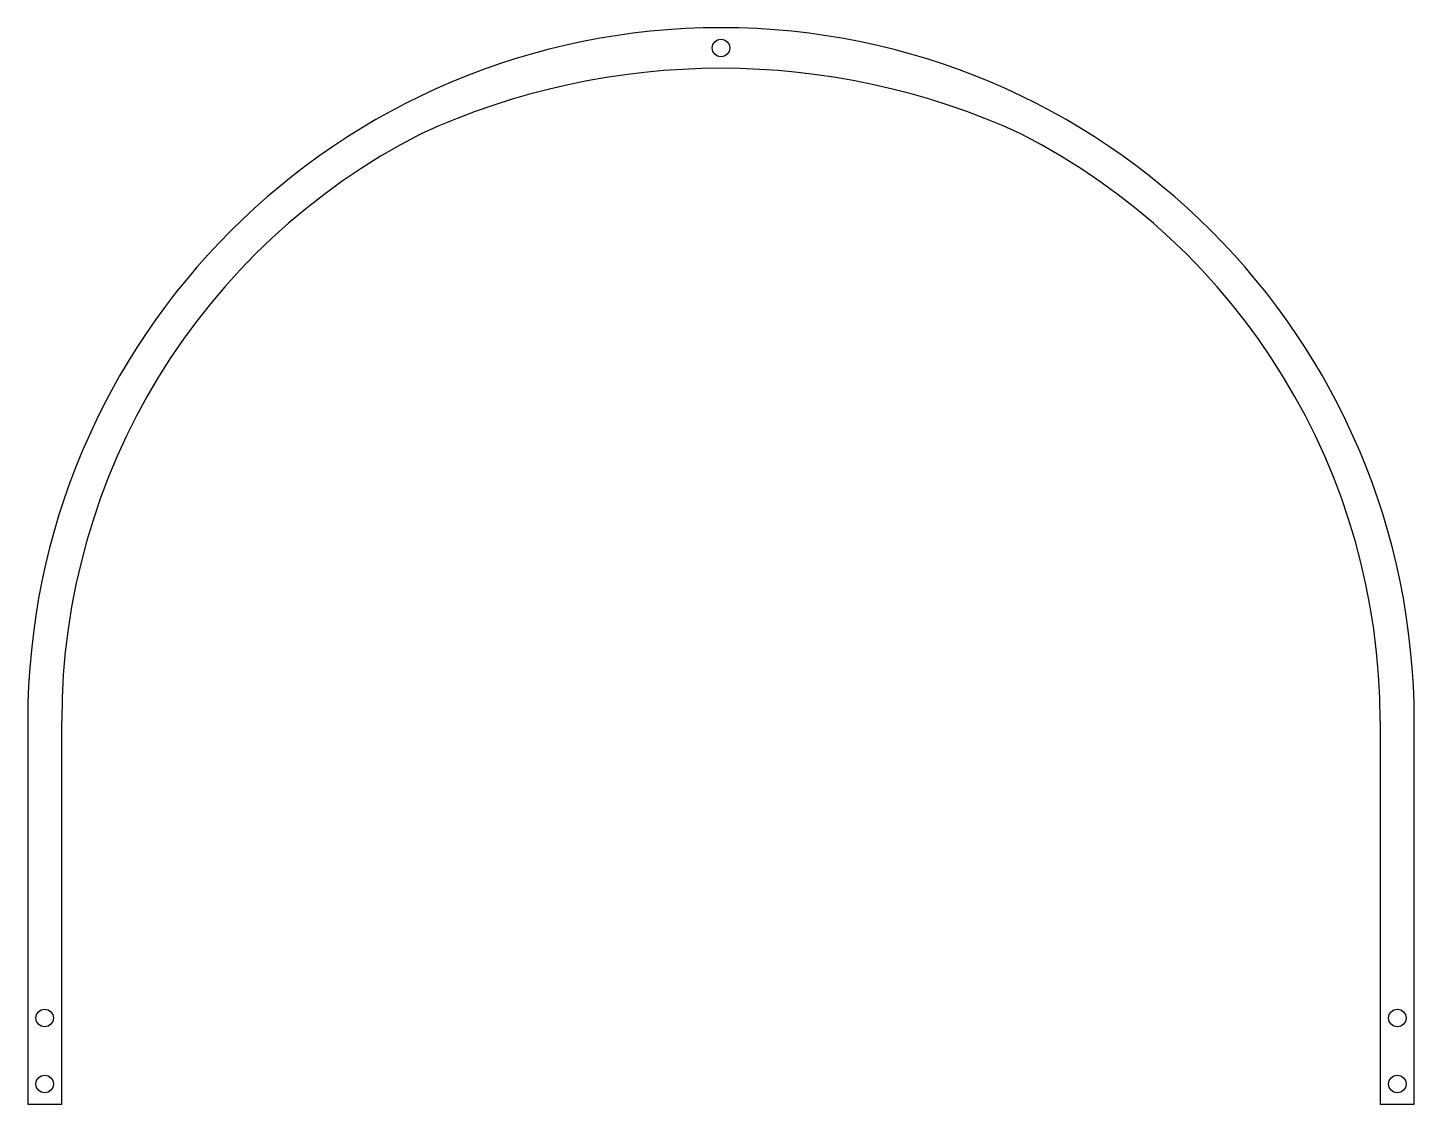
# Model space of a CAD drawing. Header units: millimetres. Extents: x -105 to 105, y -84 to 79.
import ezdxf

# ---------------------------------------------------------------- set-up
doc = ezdxf.new("R2010")
doc.units = ezdxf.units.MM
doc.layers.add('CUTOUTS', color=1, linetype='CONTINUOUS')
doc.layers.add('PERIMETER', color=5, linetype='CONTINUOUS')

msp = doc.modelspace()

# ---------------------------------------------------------------- linework, layer by layer
at = {"layer": 'CUTOUTS'}
for centre in [(0, 76.03), (-102.5, -70.97), (102.5, -70.97), (-102.5, -80.97), (102.5, -80.97)]:
    msp.add_circle(centre, 1.33, dxfattribs=at)
at = {"layer": 'PERIMETER'}
for p, q in [((-105.07, -25.97), (-105.07, -84.05)), ((-99.92, -84.05), (-99.92, -25.97)), ((99.93, -25.97), (99.93, -84.05)), ((105.08, -84.05), (105.08, -25.97)), ((-105.07, -84.05), (-99.92, -84.05)), ((99.93, -84.05), (105.08, -84.05))]:
    msp.add_line(p, q, dxfattribs=at)
for centre, radius, start, end in [((0, -25.97), 105.07, 0, 180), ((0, -35.97), 108.92, 65.3293, 114.6707), ((0, -25.97), 99.93, 117.0648, 180), ((0, -25.97), 99.92, 0, 62.9352)]:
    msp.add_arc(centre, radius, start, end, dxfattribs=at)

doc.saveas('drawing.dxf')
